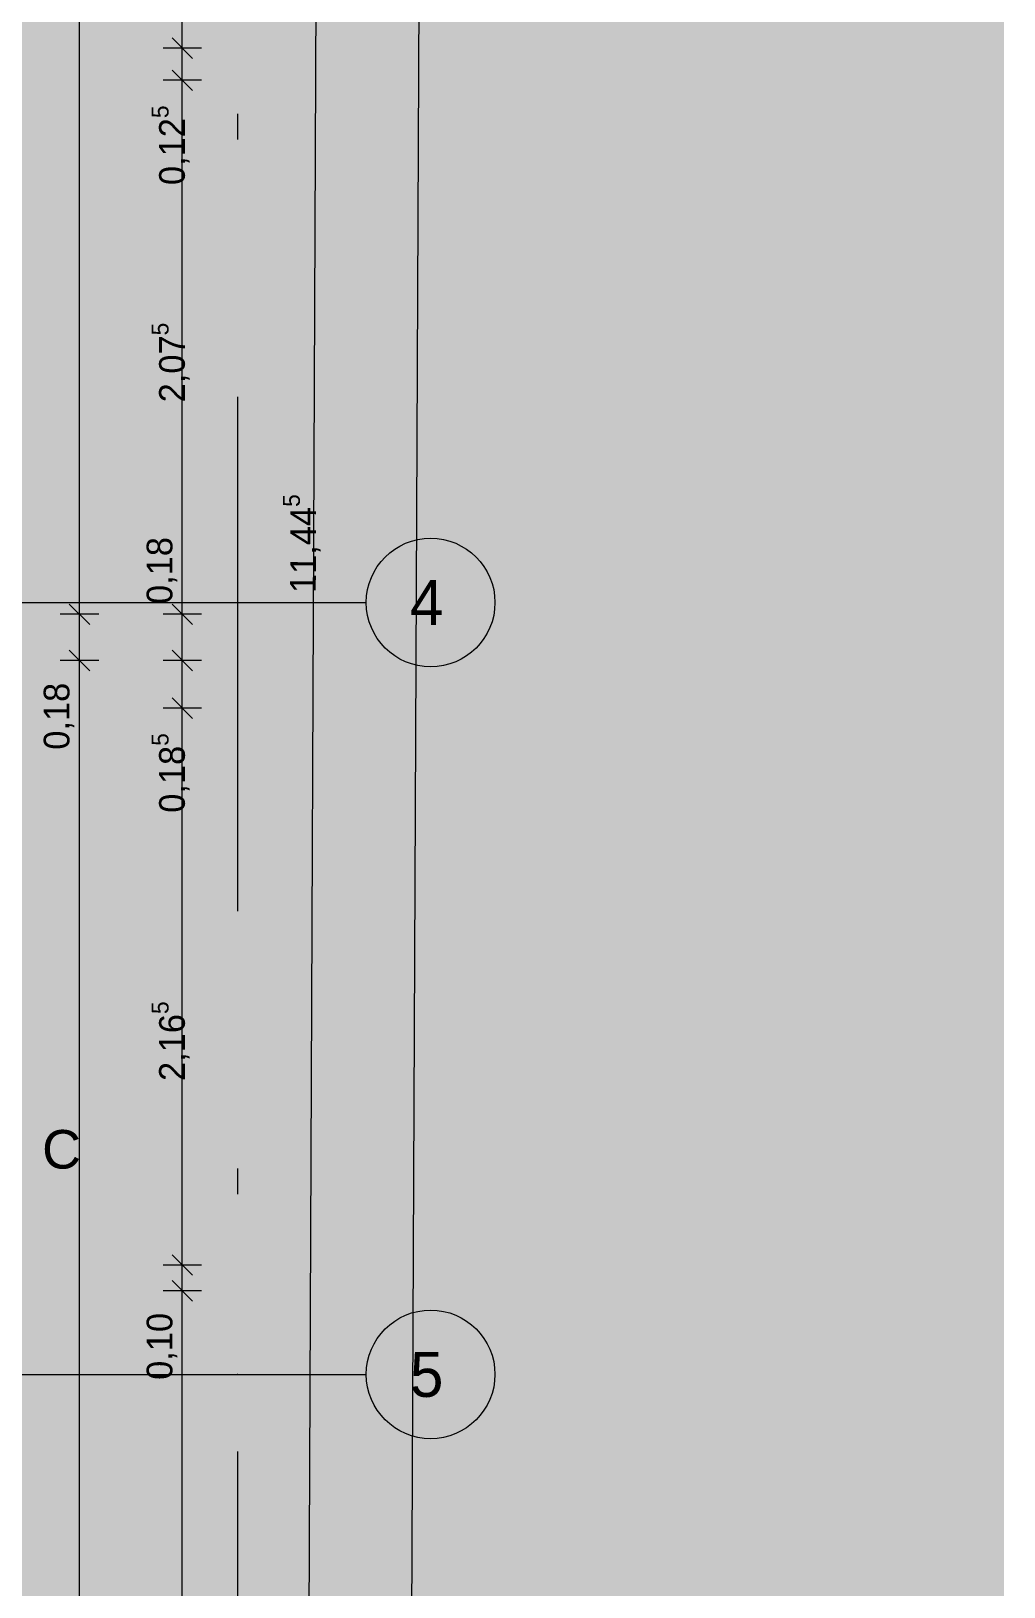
# Model space of a CAD drawing. Header units: metres. Extents: x -3 to 205, y -18 to 45.
# Drawn here: x 20.2 to 23.98, y -9.83 to -3.78 of the extents above; entities that cross this region are included whole.
import ezdxf

# ---------------------------------------------------------------- set-up
doc = ezdxf.new("R2010")
doc.units = ezdxf.units.M
doc.header["$MEASUREMENT"] = 0
doc.linetypes.add('Achse', pattern=[0.004, 0.002, -0.001, 0, -0.001])
for name, color, linetype in [('1._1.Stock PP STG1_3_000 Achsraster', 7, 'Continuous'), ('1._1.Stock PP STG1_3_725 Nachbarbebauung', 7, 'Continuous'), ('1._1.Stock PP STG1_3_851 Marker Schnitt', 7, 'Continuous'), ('1._1.Stock PP STG1_3_950 Polierplan Bemaßung', 7, 'Continuous')]:
    doc.layers.add(name, color=color, linetype=linetype)
doc.styles.add('ERSTELLTER_STIL_1', font='arial.ttf')
doc.styles.add('ERSTELLTER_STIL_2', font='')
doc.styles.get('ERSTELLTER_STIL_2').set_extended_font_data('Eurostile')

msp = doc.modelspace()

# ---------------------------------------------------------------- hatches: boundary and pattern name
at = {"layer": '1._1.Stock PP STG1_3_725 Nachbarbebauung', "linetype": 'Continuous', "lineweight": 0, "true_color": 0x1f1f1f}
msp.add_hatch(color=250, dxfattribs=at).paths.add_polyline_path([(18.9876, -0.0005), (18.958, -11.4452), (23.9775, -11.4875), (23.9775, -0.0046)])

# ---------------------------------------------------------------- linework, layer by layer
at = {"layer": '1._1.Stock PP STG1_3_000 Achsraster', "color": 5, "linetype": 'Achse', "lineweight": 0, "ltscale": 1000}
for p, q in [((21, 3), (21, -18)), ((-1.5, -6), (21, -6)), ((21, -6), (21.5, -6)), ((-1.5, -9), (21, -9)), ((21, -9), (21.5, -9))]:
    msp.add_line(p, q, dxfattribs=at)
at = {"layer": '1._1.Stock PP STG1_3_000 Achsraster', "color": 5, "linetype": 'Continuous', "lineweight": 0, "ltscale": 1000}
for centre in [(21.75, -6), (21.75, -9)]:
    msp.add_circle(centre, 0.25, dxfattribs=at)
at = {"layer": '1._1.Stock PP STG1_3_000 Achsraster', "color": 5, "linetype": 'Achse', "lineweight": 0, "ltscale": 1000}
for p in [(21, -6), (21, -6), (21, -9), (21, -9)]:
    msp.add_point(p, dxfattribs=at)
at = {"layer": '1._1.Stock PP STG1_3_950 Polierplan Bemaßung', "color": 1, "linetype": 'Continuous', "lineweight": 13, "ltscale": 1000, "true_color": 0xfb0106}
for p, q in [((21.3203, -0.0116), (21.2695, -11.4554)), ((21.7203, -0.0134), (21.6405, -18))]:
    msp.add_line(p, q, dxfattribs=at)
at = {"layer": '1._1.Stock PP STG1_3_950 Polierplan Bemaßung', "color": 76, "linetype": 'Continuous', "lineweight": 13, "ltscale": 1000, "true_color": 0x3f7f02}
for p, q in [((20.385, -6.0456), (20.385, -0.3106)), ((20.785, -3.845), (20.785, -0.3106)), ((20.745, -3.805), (20.825, -3.885)), ((20.86, -3.845), (20.71, -3.845)), ((20.785, -3.97), (20.785, -3.845)), ((20.745, -3.93), (20.825, -4.01)), ((20.86, -3.97), (20.71, -3.97)), ((20.785, -6.0456), (20.785, -3.97)), ((20.46, -6.0456), (20.31, -6.0456)), ((20.345, -6.0056), (20.425, -6.0856)), ((20.385, -6.2256), (20.385, -6.0456)), ((20.86, -6.0456), (20.71, -6.0456)), ((20.745, -6.0056), (20.825, -6.0856)), ((20.785, -6.2256), (20.785, -6.0456)), ((20.46, -6.2256), (20.31, -6.2256)), ((20.345, -6.1856), (20.425, -6.2656)), ((20.385, -14.6906), (20.385, -6.2256)), ((20.86, -6.2256), (20.71, -6.2256)), ((20.745, -6.1856), (20.825, -6.2656)), ((20.785, -6.41), (20.785, -6.2256)), ((20.86, -6.41), (20.71, -6.41)), ((20.745, -6.37), (20.825, -6.45)), ((20.785, -8.575), (20.785, -6.41)), ((20.86, -8.575), (20.71, -8.575)), ((20.745, -8.535), (20.825, -8.615)), ((20.785, -8.675), (20.785, -8.575)), ((20.745, -8.635), (20.825, -8.715)), ((20.86, -8.675), (20.71, -8.675)), ((20.785, -14.6906), (20.785, -8.675))]:
    msp.add_line(p, q, dxfattribs=at)

# ---------------------------------------------------------------- texts
at = {"layer": '1._1.Stock PP STG1_3_000 Achsraster', "color": 5, "linetype": 'Continuous', "lineweight": 0, "char_height": 0.175, "attachment_point": 1, "style": 'ERSTELLTER_STIL_2'}
for s, insert in [('\\A1;{\\pql;\\pt0;\\fEurostile|b0|i0|c0|p0;\\W1.000000;4}', (21.6695, -5.9125)), ('\\A1;{\\pql;\\pt0;\\fEurostile|b0|i0|c0|p0;\\W1.000000;5}', (21.6695, -8.9125))]:
    msp.add_mtext(s, dxfattribs=dict(at, insert=insert))
at = {"layer": '1._1.Stock PP STG1_3_851 Marker Schnitt', "color": 7, "linetype": 'Continuous', "lineweight": 13, "insert": (20.24, -8.2023), "char_height": 0.15, "attachment_point": 7, "style": 'ERSTELLTER_STIL_1'}
msp.add_mtext('\\A1;{\\pql;\\pt0;\\fArial|b0|i0|c0|p0;\\W1.000000;C}', dxfattribs=at)
at = {"layer": '1._1.Stock PP STG1_3_950 Polierplan Bemaßung', "color": 76, "linetype": 'Continuous', "lineweight": 13, "true_color": 0x3f7f02, "char_height": 0.1, "attachment_point": 7, "rotation": 90, "style": 'ERSTELLTER_STIL_2'}
for s, insert in [('\\A1;{\\pql;\\fEurostile|b0|i0|c0|p0;\\W1.000000;0,12\\fEurostile|b0|i0|c0|p0;\\W1.000000;\\A1{\\H.66x;\\S5^  ;}}', (20.824, -4.3771)), ('\\A1;{\\pql;\\fEurostile|b0|i0|c0|p0;\\W1.000000;2,07\\fEurostile|b0|i0|c0|p0;\\W1.000000;\\A1{\\H.66x;\\S5^  ;}}', (20.824, -5.2217)), ('\\A1;{\\pql;\\fEurostile|b0|i0|c0|p0;\\W1.000000;0,18\\fEurostile|b0|i0|c0|p0;\\W1.000000;\\A1{\\H.66x;\\S5^  ;}}', (20.824, -6.8171)), ('\\A1;{\\pql;\\fEurostile|b0|i0|c0|p0;\\W1.000000;2,16\\fEurostile|b0|i0|c0|p0;\\W1.000000;\\A1{\\H.66x;\\S5^  ;}}', (20.824, -7.8596))]:
    msp.add_mtext(s, dxfattribs=dict(at, insert=insert))
at = {"layer": '1._1.Stock PP STG1_3_950 Polierplan Bemaßung', "color": 1, "linetype": 'Continuous', "lineweight": 13, "true_color": 0xfb0106, "insert": (21.3328, -5.9632), "char_height": 0.1, "attachment_point": 7, "rotation": 89.74578, "style": 'ERSTELLTER_STIL_2'}
msp.add_mtext('\\A1;{\\pql;\\fEurostile|b0|i0|c0|p0;\\W1.000000;11,44\\fEurostile|b0|i0|c0|p0;\\W1.000000;\\A1{\\H.66x;\\S5^  ;}}', dxfattribs=at)
at = {"layer": '1._1.Stock PP STG1_3_950 Polierplan Bemaßung', "color": 76, "linetype": 'Continuous', "lineweight": 13, "true_color": 0x3f7f02, "char_height": 0.1, "width": 0.306373, "attachment_point": 7, "rotation": 90, "style": 'ERSTELLTER_STIL_2'}
for s, insert in [('\\A1;{\\pql;\\fEurostile|b0|i0|c0|p0;\\W1.000000;0,18}', (20.765, -6.0056)), ('\\A1;{\\pql;\\fEurostile|b0|i0|c0|p0;\\W1.000000;0,18}', (20.365, -6.572)), ('\\A1;{\\pql;\\fEurostile|b0|i0|c0|p0;\\W1.000000;0,10}', (20.765, -9.0214))]:
    msp.add_mtext(s, dxfattribs=dict(at, insert=insert))

doc.saveas('drawing.dxf')
